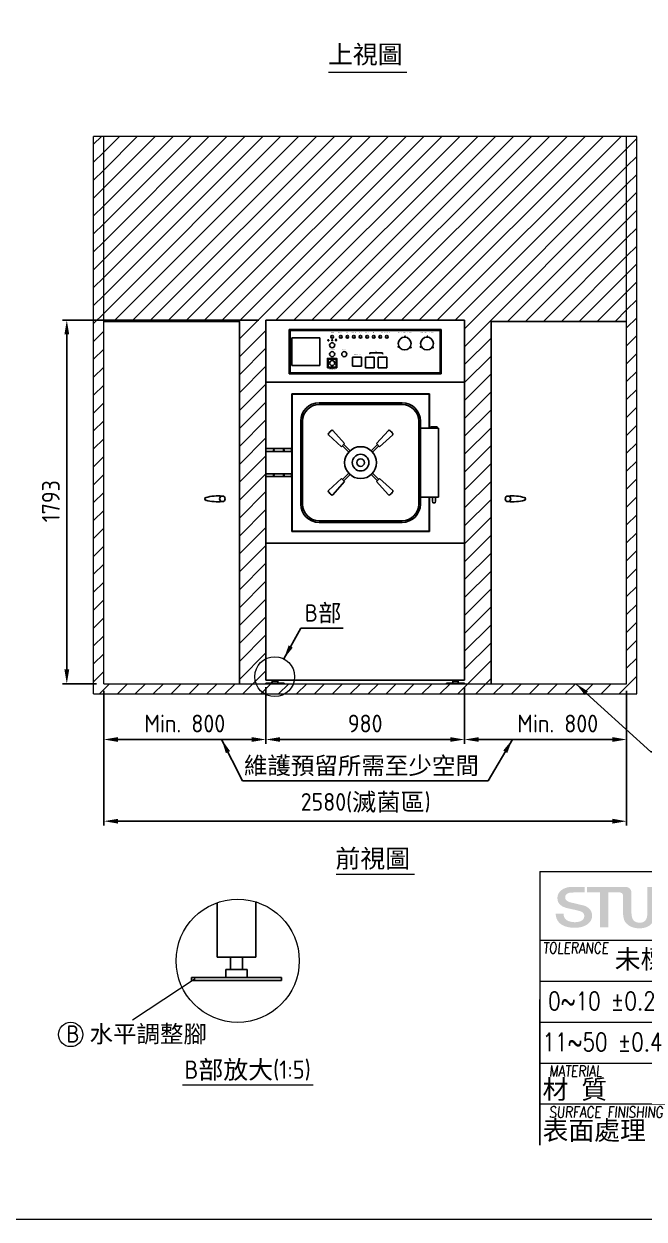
# Model space of a CAD drawing. Header units: millimetres. Extents: x -215875 to -179240, y -18069 to -2215.
# Drawn here: x -187954 to -184894, y -18069 to -12173 of the extents above; entities that cross this region are included whole.
import ezdxf
from ezdxf.enums import TextEntityAlignment as Align

# ---------------------------------------------------------------- set-up
doc = ezdxf.new("R2010")
doc.units = ezdxf.units.MM
doc.header["$MEASUREMENT"] = 0
doc.linetypes.add('HIDDEN', pattern=[9.525, 6.35, -3.175])
doc.layers.get('0').update_dxf_attribs({"lineweight": 25})
for name, color, linetype, lineweight in [('D', 3, 'Continuous', 13), ('DIM', 3, 'Continuous', 9), ('F', 7, 'Continuous', 15), ('H', 2, 'HIDDEN', 15), ('S', 4, 'Continuous', 15)]:
    doc.layers.add(name, color=color, linetype=linetype, lineweight=lineweight)
doc.styles.add('2', font='ARIAL.TTF')
doc.styles.get("Standard").update_dxf_attribs({"font": 'KAIU.TTF'})
doc.styles.add('STU25', font='isocp2.shx')
doc.styles.add('Text', font='romans.shx', dxfattribs={"width": 0.8, "oblique": 10})
doc.dimstyles.new('STU25', dxfattribs={"dimscale": 35, "dimtxt": 2.5, "dimasz": 2, "dimexe": 0.6, "dimexo": 1, "dimgap": 1, "dimtad": 1, "dimdsep": 46, "dimtxsty": 'STU25', "dimcen": 2, "dimazin": 2, "dimtfac": 1, "dimtmove": 0, "dimatfit": 3, "dimfxl": 0, "dimtolj": 1, "dimtzin": 0, "dimarcsym": 0})
doc.dimstyles.new('STU25$7', dxfattribs={"dimscale": 35, "dimtxt": 2.5, "dimasz": 2, "dimexe": 1.25, "dimexo": 0.625, "dimgap": 1, "dimtad": 0, "dimdec": 4, "dimdsep": 46, "dimtxsty": 'STU25', "dimcen": 2.5, "dimazin": 2, "dimtfac": 1, "dimtdec": 4, "dimtmove": 0, "dimatfit": 3, "dimfxl": 0, "dimtolj": 1, "dimtzin": 0, "dimarcsym": 0})
pattern_1 = [(45, (31220.37, 4892.076), (-44.194174, 44.194174), [])]

# ---------------------------------------------------------------- blocks, each defined once
blk = doc.blocks.new('*D3')
at = {"layer": 'D', "color": 0, "lineweight": -2}
for p, q in [((-187560.4, -15462.8), (-187560.4, -16127.2)), ((-184980.4, -15462.8), (-184980.4, -16127.2)), ((-187490.4, -16106.2), (-185050.4, -16106.2))]:
    blk.add_line(p, q, dxfattribs=at)
at = {"layer": 'D', "color": 0}
for points in [[(-187490.4, -16094.5), (-187490.4, -16117.9), (-187560.4, -16106.2)], [(-185050.4, -16117.9), (-185050.4, -16094.5), (-184980.4, -16106.2)]]:
    blk.add_solid(points, dxfattribs=at)
at = {"layer": 'Defpoints', "color": 0}
for p in [(-187560.4, -15427.8), (-184980.4, -15427.8), (-184980.4, -16106.2)]:
    blk.add_point(p, dxfattribs=at)
at = {"layer": 'D', "color": 0, "insert": (-186268, -16016.1), "char_height": 87.5, "attachment_point": 5, "style": 'STU25'}
blk.add_mtext('\\A1;2580({\\f標楷體|b0|i0|c136|p65;滅菌區})', dxfattribs=at)
blk = doc.blocks.new('*D5')
at = {"layer": 'D', "color": 0, "lineweight": -2}
for p, q in [((-186760.4, -15444.8), (-186760.4, -15724.2)), ((-187560.4, -15462.8), (-187560.4, -15724.2)), ((-187490.4, -15703.2), (-186830.4, -15703.2))]:
    blk.add_line(p, q, dxfattribs=at)
at = {"layer": 'D', "color": 0}
for points in [[(-187490.4, -15691.5), (-187490.4, -15714.8), (-187560.4, -15703.2)], [(-186830.4, -15714.8), (-186830.4, -15691.5), (-186760.4, -15703.2)]]:
    blk.add_solid(points, dxfattribs=at)
at = {"layer": 'Defpoints', "color": 0}
for p in [(-187560.4, -15427.8), (-186760.4, -15409.8), (-186760.4, -15703.2)]:
    blk.add_point(p, dxfattribs=at)
at = {"layer": 'D', "color": 0, "insert": (-187160.4, -15624.4), "char_height": 87.5, "attachment_point": 5, "style": 'STU25'}
blk.add_mtext('\\A1;Min. 800', dxfattribs=at)
blk = doc.blocks.new('*D6')
at = {"layer": 'D', "color": 0, "lineweight": -2}
for p, q in [((-185780.4, -15444.8), (-185780.4, -15724.2)), ((-184980.4, -15462.8), (-184980.4, -15724.2)), ((-185710.4, -15703.2), (-185050.4, -15703.2))]:
    blk.add_line(p, q, dxfattribs=at)
at = {"layer": 'D', "color": 0}
for points in [[(-185710.4, -15691.5), (-185710.4, -15714.8), (-185780.4, -15703.2)], [(-185050.4, -15714.8), (-185050.4, -15691.5), (-184980.4, -15703.2)]]:
    blk.add_solid(points, dxfattribs=at)
at = {"layer": 'Defpoints', "color": 0}
for p in [(-185780.4, -15409.8), (-184980.4, -15427.8), (-184980.4, -15703.2)]:
    blk.add_point(p, dxfattribs=at)
at = {"layer": 'D', "color": 0, "insert": (-185320.4, -15624.4), "char_height": 87.5, "attachment_point": 5, "style": 'STU25'}
blk.add_mtext('\\A1;Min. 800', dxfattribs=at)
blk = doc.blocks.new('*D7')
at = {"layer": 'D', "color": 0, "lineweight": -2}
for p, q in [((-186795.4, -13634.8), (-187763.5, -13634.8)), ((-187742.5, -13704.8), (-187742.5, -15357.8)), ((-187595.4, -15427.8), (-187763.5, -15427.8))]:
    blk.add_line(p, q, dxfattribs=at)
at = {"layer": 'D', "color": 0}
for points in [[(-187730.8, -13704.8), (-187754.2, -13704.8), (-187742.5, -13634.8)], [(-187754.2, -15357.8), (-187730.8, -15357.8), (-187742.5, -15427.8)]]:
    blk.add_solid(points, dxfattribs=at)
at = {"layer": 'Defpoints', "color": 0}
for p in [(-186760.4, -13634.8), (-187742.5, -15427.8), (-187560.4, -15427.8)]:
    blk.add_point(p, dxfattribs=at)
at = {"layer": 'D', "color": 0, "insert": (-187821.2, -14527.8), "char_height": 87.5, "attachment_point": 5, "rotation": 90, "style": 'STU25'}
blk.add_mtext('\\A1;1793', dxfattribs=at)
blk = doc.blocks.new('*D21')
at = {"layer": 'D', "color": 0, "lineweight": -2}
for p, q in [((-186760.4, -15444.8), (-186760.4, -15724.2)), ((-185780.4, -15444.8), (-185780.4, -15724.2)), ((-186690.4, -15703.2), (-185850.4, -15703.2))]:
    blk.add_line(p, q, dxfattribs=at)
at = {"layer": 'D', "color": 0}
for points in [[(-186690.4, -15691.5), (-186690.4, -15714.8), (-186760.4, -15703.2)], [(-185850.4, -15714.8), (-185850.4, -15691.5), (-185780.4, -15703.2)]]:
    blk.add_solid(points, dxfattribs=at)
at = {"layer": 'Defpoints', "color": 0}
for p in [(-186760.4, -15409.8), (-185780.4, -15409.8), (-185780.4, -15703.2)]:
    blk.add_point(p, dxfattribs=at)
at = {"layer": 'D', "color": 0, "insert": (-186270.4, -15624.4), "char_height": 87.5, "attachment_point": 5, "style": 'STU25'}
blk.add_mtext('\\A1;980', dxfattribs=at)
blk = doc.blocks.new('新駿LOGO')
at = {"layer": 'F'}
h = blk.add_hatch(color=256, dxfattribs=at)
edge = h.paths.add_edge_path()
edge.add_spline(control_points=[(-529.05, -442.14), (-529.05, -442.31), (-529.02, -442.45), (-528.95, -442.56), (-528.89, -442.68), (-528.8, -442.78), (-528.69, -442.85), (-528.57, -442.93), (-528.44, -442.98), (-528.29, -443.01), (-528.15, -443.05), (-527.99, -443.07), (-527.81, -443.07), (-527.62, -443.07), (-527.47, -443.05), (-527.33, -443.01), (-527.2, -442.97), (-527.09, -442.92), (-527.01, -442.86), (-526.93, -442.8), (-526.87, -442.73), (-526.83, -442.65), (-526.8, -442.57), (-526.78, -442.49), (-526.78, -442.41), (-526.78, -442.25), (-526.82, -442.13), (-526.91, -442.05), (-526.99, -441.97), (-527.08, -441.91), (-527.18, -441.88), (-527.36, -441.83), (-527.56, -441.77), (-527.79, -441.72), (-528.02, -441.67), (-528.3, -441.61), (-528.64, -441.53), (-528.85, -441.48), (-529.02, -441.41), (-529.16, -441.34), (-529.3, -441.26), (-529.41, -441.17), (-529.5, -441.07), (-529.58, -440.98), (-529.64, -440.87), (-529.67, -440.77), (-529.7, -440.66), (-529.72, -440.55), (-529.72, -440.43), (-529.72, -440.22), (-529.67, -440.03), (-529.57, -439.87), (-529.46, -439.71), (-529.33, -439.58), (-529.16, -439.47), (-528.99, -439.37), (-528.85, -439.31), (-528.64, -439.26), (-528.43, -439.21), (-528.13, -439.2), (-527.91, -439.2), (-527.66, -439.2), (-526.73, -439.2), (-526.73, -439.2), (-526.73, -439.2), (-526.73, -439.81), (-526.73, -439.81), (-526.73, -439.81), (-528.14, -439.8), (-528.28, -439.83), (-528.39, -439.85), (-528.48, -439.86), (-528.56, -439.9), (-528.65, -439.94), (-528.72, -440), (-528.78, -440.07), (-528.84, -440.14), (-528.87, -440.23), (-528.87, -440.34), (-528.87, -440.5), (-528.81, -440.62), (-528.7, -440.7), (-528.6, -440.79), (-528.46, -440.85), (-528.28, -440.9), (-528.27, -440.9), (-528.19, -440.92), (-528.07, -440.95), (-527.94, -440.98), (-527.8, -441.01), (-527.65, -441.05), (-527.49, -441.09), (-527.34, -441.12), (-527.19, -441.16), (-527.04, -441.19), (-526.94, -441.21), (-526.87, -441.23), (-526.71, -441.27), (-526.58, -441.34), (-526.46, -441.41), (-526.34, -441.49), (-526.24, -441.58), (-526.16, -441.67), (-526.08, -441.77), (-526.02, -441.88), (-525.98, -441.99), (-525.94, -442.1), (-525.92, -442.22), (-525.92, -442.33), (-525.92, -442.57), (-525.98, -442.78), (-526.09, -442.95), (-526.2, -443.12), (-526.35, -443.26), (-526.53, -443.37), (-526.71, -443.48), (-526.92, -443.55), (-527.15, -443.61), (-527.39, -443.66), (-527.62, -443.68), (-527.87, -443.68), (-528.14, -443.68), (-528.41, -443.65), (-528.65, -443.59), (-528.9, -443.53), (-529.11, -443.44), (-529.3, -443.31), (-529.48, -443.19), (-529.63, -443.03), (-529.74, -442.83), (-529.84, -442.64), (-529.9, -442.41), (-529.91, -442.14), (-529.91, -442.14), (-529.05, -442.14), (-529.05, -442.14)], knot_values=[0, 0, 0, 0, 1, 1, 1, 2, 2, 2, 3, 3, 3, 4, 4, 4, 5, 5, 5, 6, 6, 6, 7, 7, 7, 8, 8, 8, 9, 9, 9, 10, 10, 10, 11, 11, 11, 12, 12, 12, 13, 13, 13, 14, 14, 14, 15, 15, 15, 16, 16, 16, 17, 17, 17, 18, 18, 18, 19, 19, 19, 20, 20, 20, 21, 21, 21, 22, 22, 22, 23, 23, 23, 24, 24, 24, 25, 25, 25, 26, 26, 26, 27, 27, 27, 28, 28, 28, 29, 29, 29, 30, 30, 30, 31, 31, 31, 32, 32, 32, 33, 33, 33, 34, 34, 34, 35, 35, 35, 36, 36, 36, 37, 37, 37, 38, 38, 38, 39, 39, 39, 40, 40, 40, 41, 41, 41, 42, 42, 42, 43, 43, 43, 44, 44, 44, 45, 45, 45, 45], degree=3, periodic=0)
edge = h.paths.add_edge_path()
edge.add_spline(control_points=[(-522.53, -440.14), (-522.54, -440.04), (-522.57, -439.94), (-522.63, -439.9), (-522.77, -439.79), (-522.9, -439.81), (-522.9, -439.81), (-522.9, -439.81), (-523.02, -439.81), (-523.02, -439.81), (-523.02, -439.81), (-524.14, -439.81), (-524.14, -439.81), (-524.14, -439.81), (-524.14, -443.62), (-524.14, -443.62), (-524.14, -443.62), (-525.06, -443.62), (-525.06, -443.62), (-525.06, -443.62), (-525.06, -439.81), (-525.06, -439.81), (-525.06, -439.81), (-526.47, -439.81), (-526.47, -439.81), (-526.47, -439.81), (-526.47, -439.2), (-526.47, -439.2), (-526.47, -439.2), (-522.39, -439.2), (-522.39, -439.2)], knot_values=[5.578051, 5.578051, 5.578051, 5.578051, 6, 6, 6, 7, 7, 7, 8, 8, 8, 9, 9, 9, 10, 10, 10, 11, 11, 11, 12, 12, 12, 13, 13, 13, 14, 14, 14, 15, 15, 15, 15], degree=3, periodic=0)
edge.add_spline(control_points=[(-522.4, -439.2), (-522.31, -439.2), (-522.22, -439.2), (-522.22, -439.2), (-522.22, -439.2), (-521.96, -439.19), (-521.76, -439.41), (-521.58, -439.61), (-521.61, -439.85), (-521.61, -439.85), (-521.61, -439.85), (-521.61, -441.92), (-521.61, -441.92), (-521.61, -442.41), (-521.52, -442.73), (-521.36, -442.89), (-521.19, -443.05), (-520.97, -443.13), (-520.71, -443.13), (-520.45, -443.13), (-520.24, -443.05), (-520.09, -442.89), (-519.93, -442.74), (-519.86, -442.43), (-519.86, -441.98), (-519.86, -441.98), (-519.86, -439.2), (-519.86, -439.2), (-519.86, -439.2), (-519.05, -439.2), (-519.05, -439.2), (-519.05, -439.2), (-519.05, -441.92), (-519.05, -441.92), (-519.05, -442.43), (-519.12, -442.8), (-519.25, -443.02), (-519.38, -443.24), (-519.56, -443.42), (-519.8, -443.54), (-520.05, -443.67), (-520.35, -443.74), (-520.73, -443.74), (-521.09, -443.74), (-521.41, -443.68), (-521.67, -443.56), (-521.93, -443.44), (-522.14, -443.26), (-522.3, -443.03), (-522.45, -442.8), (-522.53, -442.42), (-522.53, -441.91), (-522.53, -441.91), (-522.53, -440.92), (-522.53, -440.14)], knot_values=[0.44538, 0.44538, 0.44538, 0.44538, 1, 1, 1, 2, 2, 2, 3, 3, 3, 4, 4, 4, 5, 5, 5, 6, 6, 6, 7, 7, 7, 8, 8, 8, 9, 9, 9, 10, 10, 10, 11, 11, 11, 12, 12, 12, 13, 13, 13, 14, 14, 14, 15, 15, 15, 16, 16, 16, 17, 17, 17, 17.603917, 17.603917, 17.603917, 17.603917], degree=3, periodic=0)
h = blk.add_hatch(color=256, dxfattribs=at)
edge = h.paths.add_edge_path()
edge.add_spline(control_points=[(-526.47, -439.2), (-526.47, -439.2), (-526.47, -439.81), (-526.47, -439.81)], knot_values=[-14, -14, -14, -14, -13, -13, -13, -13], degree=3, periodic=0)
edge.add_spline(control_points=[(-526.47, -439.81), (-526.47, -439.81), (-525.06, -439.81), (-525.06, -439.81)], knot_values=[-13, -13, -13, -13, -12, -12, -12, -12], degree=3, periodic=0)
edge.add_spline(control_points=[(-525.06, -439.81), (-525.06, -439.81), (-525.06, -443.62), (-525.06, -443.62)], knot_values=[-12, -12, -12, -12, -11, -11, -11, -11], degree=3, periodic=0)
edge.add_spline(control_points=[(-525.06, -443.62), (-525.06, -443.62), (-524.14, -443.62), (-524.14, -443.62)], knot_values=[-11, -11, -11, -11, -10, -10, -10, -10], degree=3, periodic=0)
edge.add_spline(control_points=[(-524.14, -443.62), (-524.14, -443.62), (-524.14, -439.81), (-524.14, -439.81)], knot_values=[-10, -10, -10, -10, -9, -9, -9, -9], degree=3, periodic=0)
edge.add_spline(control_points=[(-524.14, -439.81), (-524.14, -439.81), (-523.02, -439.81), (-523.02, -439.81)], knot_values=[-9, -9, -9, -9, -8, -8, -8, -8], degree=3, periodic=0)
edge.add_spline(control_points=[(-523.02, -439.81), (-523.02, -439.81), (-522.9, -439.81), (-522.9, -439.81)], knot_values=[-8, -8, -8, -8, -7, -7, -7, -7], degree=3, periodic=0)
edge.add_spline(control_points=[(-522.9, -439.81), (-522.9, -439.81), (-522.77, -439.79), (-522.63, -439.9)], knot_values=[-7, -7, -7, -7, -6, -6, -6, -6], degree=3, periodic=0)
edge.add_spline(control_points=[(-522.63, -439.9), (-522.57, -439.94), (-522.54, -440.04), (-522.53, -440.14)], knot_values=[-6, -6, -6, -6, -5.578051, -5.578051, -5.578051, -5.578051], degree=3, periodic=0)
edge.add_spline(control_points=[(-522.53, -440.14), (-522.53, -440.92), (-522.53, -441.91), (-522.53, -441.91)], knot_values=[-17.603917, -17.603917, -17.603917, -17.603917, -17, -17, -17, -17], degree=3, periodic=0)
edge.add_spline(control_points=[(-522.53, -441.91), (-522.53, -442.42), (-522.45, -442.8), (-522.3, -443.03)], knot_values=[-17, -17, -17, -17, -16, -16, -16, -16], degree=3, periodic=0)
edge.add_spline(control_points=[(-522.3, -443.03), (-522.14, -443.26), (-521.93, -443.44), (-521.67, -443.56)], knot_values=[-16, -16, -16, -16, -15, -15, -15, -15], degree=3, periodic=0)
edge.add_spline(control_points=[(-521.67, -443.56), (-521.41, -443.68), (-521.09, -443.74), (-520.73, -443.74)], knot_values=[-15, -15, -15, -15, -14, -14, -14, -14], degree=3, periodic=0)
edge.add_spline(control_points=[(-520.73, -443.74), (-520.35, -443.74), (-520.05, -443.67), (-519.8, -443.54)], knot_values=[-14, -14, -14, -14, -13, -13, -13, -13], degree=3, periodic=0)
edge.add_spline(control_points=[(-519.8, -443.54), (-519.56, -443.42), (-519.38, -443.24), (-519.25, -443.02)], knot_values=[-13, -13, -13, -13, -12, -12, -12, -12], degree=3, periodic=0)
edge.add_spline(control_points=[(-519.25, -443.02), (-519.12, -442.8), (-519.05, -442.43), (-519.05, -441.92)], knot_values=[-12, -12, -12, -12, -11, -11, -11, -11], degree=3, periodic=0)
edge.add_spline(control_points=[(-519.05, -441.92), (-519.05, -441.92), (-519.05, -439.2), (-519.05, -439.2)], knot_values=[-11, -11, -11, -11, -10, -10, -10, -10], degree=3, periodic=0)
edge.add_spline(control_points=[(-519.05, -439.2), (-519.05, -439.2), (-519.86, -439.2), (-519.86, -439.2)], knot_values=[-10, -10, -10, -10, -9, -9, -9, -9], degree=3, periodic=0)
edge.add_spline(control_points=[(-519.86, -439.2), (-519.86, -439.2), (-519.86, -441.98), (-519.86, -441.98)], knot_values=[-9, -9, -9, -9, -8, -8, -8, -8], degree=3, periodic=0)
edge.add_spline(control_points=[(-519.86, -441.98), (-519.86, -442.43), (-519.93, -442.74), (-520.09, -442.89)], knot_values=[-8, -8, -8, -8, -7, -7, -7, -7], degree=3, periodic=0)
edge.add_spline(control_points=[(-520.09, -442.89), (-520.24, -443.05), (-520.45, -443.13), (-520.71, -443.13)], knot_values=[-7, -7, -7, -7, -6, -6, -6, -6], degree=3, periodic=0)
edge.add_spline(control_points=[(-520.71, -443.13), (-520.97, -443.13), (-521.19, -443.05), (-521.36, -442.89)], knot_values=[-6, -6, -6, -6, -5, -5, -5, -5], degree=3, periodic=0)
edge.add_spline(control_points=[(-521.36, -442.89), (-521.52, -442.73), (-521.61, -442.41), (-521.61, -441.92)], knot_values=[-5, -5, -5, -5, -4, -4, -4, -4], degree=3, periodic=0)
edge.add_spline(control_points=[(-521.61, -441.92), (-521.61, -441.92), (-521.61, -439.85), (-521.61, -439.85)], knot_values=[-4, -4, -4, -4, -3, -3, -3, -3], degree=3, periodic=0)
edge.add_spline(control_points=[(-521.61, -439.85), (-521.61, -439.85), (-521.61, -439.85), (-521.61, -439.85)], knot_values=[-3, -3, -3, -3, -2.999949, -2.999949, -2.999949, -2.999949], degree=3, periodic=0)
edge.add_spline(control_points=[(-521.61, -439.85), (-521.61, -439.85), (-521.58, -439.61), (-521.76, -439.41)], knot_values=[-2.999949, -2.999949, -2.999949, -2.999949, -2, -2, -2, -2], degree=3, periodic=0)
edge.add_spline(control_points=[(-521.76, -439.41), (-521.96, -439.19), (-522.22, -439.2), (-522.22, -439.2)], knot_values=[-2, -2, -2, -2, -1, -1, -1, -1], degree=3, periodic=0)
edge.add_spline(control_points=[(-522.22, -439.2), (-522.22, -439.2), (-526.47, -439.2), (-526.47, -439.2)], knot_values=[-15, -15, -15, -15, -14, -14, -14, -14], degree=3, periodic=0)
h = blk.add_hatch(color=256, dxfattribs=at)
edge = h.paths.add_edge_path()
edge.add_spline(control_points=[(-518.54, -443.62), (-518.54, -443.62), (-518.54, -439.2), (-518.54, -439.2), (-518.54, -439.2), (-516.88, -439.2), (-516.88, -439.2), (-516.55, -439.2), (-516.29, -439.25), (-516.11, -439.33), (-515.93, -439.41), (-515.79, -439.54), (-515.69, -439.72), (-515.59, -439.89), (-515.54, -440.08), (-515.54, -440.3), (-515.54, -440.56), (-515.61, -440.8), (-515.76, -441.03), (-515.91, -441.26), (-516.12, -441.44), (-516.39, -441.56), (-516.39, -441.56), (-514.95, -443.62), (-514.95, -443.62), (-514.95, -443.62), (-516.07, -443.62), (-516.07, -443.62), (-516.07, -443.62), (-517.17, -441.81), (-517.17, -441.81), (-517.17, -441.81), (-517.67, -441.81), (-517.67, -441.81), (-517.67, -441.81), (-517.67, -443.62), (-517.67, -443.62), (-517.67, -443.62), (-518.54, -443.62), (-518.54, -443.62)], knot_values=[0, 0, 0, 0, 1, 1, 1, 2, 2, 2, 3, 3, 3, 4, 4, 4, 5, 5, 5, 6, 6, 6, 7, 7, 7, 8, 8, 8, 9, 9, 9, 10, 10, 10, 11, 11, 11, 12, 12, 12, 13, 13, 13, 13], degree=3, periodic=1)
edge = h.paths.add_edge_path(flags=16)
edge.add_spline(control_points=[(-517.67, -441.21), (-517.67, -441.21), (-517.46, -441.21), (-517.46, -441.21), (-517.08, -441.21), (-516.82, -441.13), (-516.68, -440.96), (-516.53, -440.8), (-516.46, -440.61), (-516.46, -440.4), (-516.46, -440.22), (-516.52, -440.08), (-516.63, -439.97), (-516.75, -439.86), (-516.99, -439.81), (-517.35, -439.81), (-517.35, -439.81), (-517.67, -439.81), (-517.67, -439.81), (-517.67, -439.81), (-517.67, -441.21), (-517.67, -441.21)], knot_values=[0, 0, 0, 0, 1, 1, 1, 2, 2, 2, 3, 3, 3, 4, 4, 4, 5, 5, 5, 6, 6, 6, 7, 7, 7, 7], degree=3, periodic=1)
h = blk.add_hatch(color=256, dxfattribs=at)
edge = h.paths.add_edge_path()
edge.add_spline(control_points=[(-514.87, -443.62), (-514.87, -443.62), (-513.05, -443.62), (-513.05, -443.62)], knot_values=[-9, -9, -9, -9, -8, -8, -8, -8], degree=3, periodic=0)
edge.add_spline(control_points=[(-513.05, -443.62), (-512.51, -443.62), (-512.09, -443.52), (-511.79, -443.32)], knot_values=[-8, -8, -8, -8, -7, -7, -7, -7], degree=3, periodic=0)
edge.add_spline(control_points=[(-511.79, -443.32), (-511.48, -443.12), (-511.25, -442.85), (-511.09, -442.5)], knot_values=[-7, -7, -7, -7, -6, -6, -6, -6], degree=3, periodic=0)
edge.add_spline(control_points=[(-511.09, -442.5), (-510.93, -442.15), (-510.85, -441.76), (-510.85, -441.32)], knot_values=[-6, -6, -6, -6, -5, -5, -5, -5], degree=3, periodic=0)
edge.add_spline(control_points=[(-510.85, -441.32), (-510.85, -440.87), (-510.93, -440.49), (-511.1, -440.17)], knot_values=[-5, -5, -5, -5, -4, -4, -4, -4], degree=3, periodic=0)
edge.add_spline(control_points=[(-511.1, -440.17), (-511.27, -439.85), (-511.49, -439.61), (-511.78, -439.45)], knot_values=[-4, -4, -4, -4, -3, -3, -3, -3], degree=3, periodic=0)
edge.add_spline(control_points=[(-511.78, -439.45), (-512.06, -439.29), (-512.46, -439.2), (-512.97, -439.2)], knot_values=[-3, -3, -3, -3, -2, -2, -2, -2], degree=3, periodic=0)
edge.add_spline(control_points=[(-512.97, -439.2), (-512.97, -439.2), (-514.87, -439.2), (-514.87, -439.2)], knot_values=[-2, -2, -2, -2, -1, -1, -1, -1], degree=3, periodic=0)
edge.add_spline(control_points=[(-514.87, -439.2), (-514.87, -439.2), (-514.87, -443.62), (-514.87, -443.62)], knot_values=[-1, -1, -1, -1, 0, 0, 0, 0], degree=3, periodic=0)
h.paths.add_polyline_path([(-514.34, -441.95), (-514.34, -440.92), (-513.51, -440.92), (-513.51, -440.07), (-512.48, -440.07), (-512.48, -440.92), (-511.64, -440.92), (-511.64, -441.95), (-512.48, -441.95), (-512.48, -442.77), (-513.51, -442.77), (-513.51, -441.95)], flags=16)
h = blk.add_hatch(color=256, dxfattribs=at)
edge = h.paths.add_edge_path()
edge.add_spline(control_points=[(-509.51, -443.62), (-509.51, -443.62), (-509.51, -441.77), (-509.51, -441.77), (-509.51, -441.77), (-511, -439.2), (-511, -439.2), (-511, -439.2), (-510.64, -439.2), (-510.64, -439.2), (-510.64, -439.2), (-510.3, -439.19), (-510.04, -439.32), (-509.79, -439.45), (-509.71, -439.68), (-509.71, -439.68), (-509.71, -439.68), (-508.9, -441.07), (-508.9, -441.07), (-508.9, -441.07), (-507.78, -439.2), (-507.78, -439.2), (-507.78, -439.2), (-507.05, -439.2), (-507.05, -439.2), (-507.05, -439.2), (-508.59, -441.77), (-508.59, -441.77), (-508.59, -441.77), (-508.59, -443.62), (-508.59, -443.62), (-508.59, -443.62), (-509.51, -443.62), (-509.51, -443.62)], knot_values=[0, 0, 0, 0, 1, 1, 1, 2, 2, 2, 3, 3, 3, 4, 4, 4, 5, 5, 5, 6, 6, 6, 7, 7, 7, 8, 8, 8, 9, 9, 9, 10, 10, 10, 11, 11, 11, 11], degree=3, periodic=1)
at = {"layer": 'F', "lineweight": 0}
for points, knots in [([(-518.54, -443.62), (-518.54, -443.62), (-518.54, -439.2), (-518.54, -439.2), (-518.54, -439.2), (-516.88, -439.2), (-516.88, -439.2), (-516.55, -439.2), (-516.29, -439.25), (-516.11, -439.33), (-515.93, -439.41), (-515.79, -439.54), (-515.69, -439.72), (-515.59, -439.89), (-515.54, -440.08), (-515.54, -440.3), (-515.54, -440.56), (-515.61, -440.8), (-515.76, -441.03), (-515.91, -441.26), (-516.12, -441.44), (-516.39, -441.56), (-516.39, -441.56), (-514.95, -443.62), (-514.95, -443.62), (-514.95, -443.62), (-516.07, -443.62), (-516.07, -443.62), (-516.07, -443.62), (-517.17, -441.81), (-517.17, -441.81), (-517.17, -441.81), (-517.67, -441.81), (-517.67, -441.81), (-517.67, -441.81), (-517.67, -443.62), (-517.67, -443.62), (-517.67, -443.62), (-518.54, -443.62), (-518.54, -443.62)], [0, 0, 0, 0, 1, 1, 1, 2, 2, 2, 3, 3, 3, 4, 4, 4, 5, 5, 5, 6, 6, 6, 7, 7, 7, 8, 8, 8, 9, 9, 9, 10, 10, 10, 11, 11, 11, 12, 12, 12, 13, 13, 13, 13]), ([(-517.67, -441.21), (-517.67, -441.21), (-517.46, -441.21), (-517.46, -441.21), (-517.08, -441.21), (-516.82, -441.13), (-516.68, -440.96), (-516.53, -440.8), (-516.46, -440.61), (-516.46, -440.4), (-516.46, -440.22), (-516.52, -440.08), (-516.63, -439.97), (-516.75, -439.86), (-516.99, -439.81), (-517.35, -439.81), (-517.35, -439.81), (-517.67, -439.81), (-517.67, -439.81), (-517.67, -439.81), (-517.67, -441.21), (-517.67, -441.21)], [0, 0, 0, 0, 1, 1, 1, 2, 2, 2, 3, 3, 3, 4, 4, 4, 5, 5, 5, 6, 6, 6, 7, 7, 7, 7]), ([(-509.51, -443.62), (-509.51, -443.62), (-509.51, -441.77), (-509.51, -441.77), (-509.51, -441.77), (-511, -439.2), (-511, -439.2), (-511, -439.2), (-510.64, -439.2), (-510.64, -439.2), (-510.64, -439.2), (-510.3, -439.19), (-510.04, -439.32), (-509.79, -439.45), (-509.71, -439.68), (-509.71, -439.68), (-509.71, -439.68), (-508.9, -441.07), (-508.9, -441.07), (-508.9, -441.07), (-507.78, -439.2), (-507.78, -439.2), (-507.78, -439.2), (-507.05, -439.2), (-507.05, -439.2), (-507.05, -439.2), (-508.59, -441.77), (-508.59, -441.77), (-508.59, -441.77), (-508.59, -443.62), (-508.59, -443.62), (-508.59, -443.62), (-509.51, -443.62), (-509.51, -443.62)], [0, 0, 0, 0, 1, 1, 1, 2, 2, 2, 3, 3, 3, 4, 4, 4, 5, 5, 5, 6, 6, 6, 7, 7, 7, 8, 8, 8, 9, 9, 9, 10, 10, 10, 11, 11, 11, 11])]:
    blk.add_open_spline(points, degree=3, knots=knots, dxfattribs=at)
at = {"attachment_point": 1, "style": 'STU25'}
for s, insert, char_height in [('{\\f標楷體|b0|i0|c136|p65;新駿實業股份有限公司}', (-504.12, -439.33), 3.25), ('{\\f標楷體|b0|i0|c136|p65;STURDY\\H0.9667x; \\H1.034x;INDUSTRIAL CO.,LTD.}', (-455.51, -439.78), 3)]:
    blk.add_mtext(s, dxfattribs=dict(at, insert=insert, char_height=char_height))
blk = doc.blocks.new('H421')
at = {"layer": 'F', "color": 7}
for p, q in [((155.91, 38.09), (286.91, 38.09)), ((211.36, 38.09), (286.91, 38.09)), ((155.91, 30.59), (286.91, 30.59)), ((192.41, 30.59), (192.41, 17.09)), ((242.66, 30.59), (242.66, 17.09)), ((257.41, 30.59), (257.41, 17.09)), ((272.16, 30.59), (272.16, 17.09)), ((155.91, 26.09), (227.91, 26.09)), ((173.41, 26.09), (173.41, 17.09)), ((211.41, 26.09), (211.41, 17.09)), ((155.91, 8.09), (155.91, 24.09)), ((155.91, 21.59), (286.91, 21.59)), ((214.91, 21.59), (286.91, 21.59)), ((227.91, 21.59), (286.91, 21.59)), ((155.91, 17.09), (286.91, 17.09)), ((211.41, 17.09), (211.41, 12.59)), ((227.91, 17.09), (227.91, 8.09)), ((286.91, 12.59), (155.91, 12.59))]:
    blk.add_line(p, q, dxfattribs=at)
at = {"layer": 'F'}
for p, q in [((155.91, 38.09), (155.91, 17.09)), ((227.91, 30.59), (227.91, 17.09)), ((155.91, 24.09), (155.91, 16.09)), ((155.91, 17.09), (155.91, 8.09)), ((192.41, 17.09), (192.41, 8.09))]:
    blk.add_line(p, q, dxfattribs=at)
at = {"layer": 'F', "color": 0}
for p, q in [((220.66, 21.32), (220.66, 20.14)), ((220.66, 19.77), (220.66, 19)), ((223.77, 20.14), (227.5, 20.92)), ((223.77, 20.14), (223.77, 18.62)), ((227.5, 20.92), (227.5, 17.84)), ((218.72, 19.38), (219.89, 19.38)), ((220.27, 19.38), (221.04, 19.38)), ((220.66, 18.62), (220.66, 17.45)), ((221.42, 19.38), (222.57, 19.38)), ((223.49, 19.38), (224.81, 19.38)), ((223.77, 18.62), (227.5, 17.84)), ((225.34, 19.38), (225.81, 19.38)), ((226.31, 19.38), (228.03, 19.38))]:
    blk.add_line(p, q, dxfattribs=at)
for radius in [1.54, 0.762]:
    blk.add_circle((220.66, 19.38), radius, dxfattribs=at)
blk.add_blockref('新駿LOGO', (687.56, 475.62))
at = {"layer": 'F', "color": 1, "lineweight": 15, "style": 'Text', "oblique": 5, "width": 0.8}
for s, height, p in [('TOLERANCE', 1.2, (156.23, 29.13)), ('DESIGNED', 1.2, (228.57, 29.01)), ('DRAWN', 1.245, (243.23, 29.03)), ('VERIFIED', 1.2, (257.72, 29.09)), ('APPROVED', 1.2, (272.5, 29.06)), ('VIEWPOINT', 1.2, (211.83, 20.13)), ('MATERIAL', 1.2, (156.92, 15.63)), ('SCALE', 1.2, (193.44, 15.63)), ('UNIT', 1.2, (212.42, 15.63)), ('NAME', 1.2, (229.41, 15.63)), ('SURFACE FINISHING', 1.2, (156.92, 11.13)), ('MODEL NO.', 1.2, (193.44, 11.13)), ('DWG.NO.', 1.2, (229.41, 11.13))]:
    blk.add_text(s, height=height, dxfattribs=at).set_placement(p)
at = {"layer": 'F', "lineweight": -3}
for s, height, p in [('未標註者一般公差表', 2.076, (164.12, 27.45)), ('未標示之圓角為R1導角為C1', 2.0757, (192.54, 27.58)), ('設計:', 2.076, (228.54, 26.61)), ('繪圖:', 2.076, (243.32, 26.66)), ('校核:', 2.076, (257.59, 26.57)), ('核准:', 2.076, (272.41, 26.52)), ('視角', 2.076, (211.71, 17.69)), ('材 質', 2.076, (156.21, 13.19)), ('比例', 2.076, (192.73, 13.19)), ('單位', 2.076, (211.71, 13.19)), ('圖 名', 2.076, (228.7, 13.19)), ('表面處理', 2.076, (156.21, 8.69)), ('代表機種', 2.076, (192.73, 8.69)), ('圖 號', 2.076, (228.7, 8.69))]:
    blk.add_text(s, height=height, dxfattribs=at).set_placement(p)
at = {"layer": 'F', "lineweight": 20, "style": 'Text', "width": 0.8}
for s, p in [('0~10 ±0.2', (156.82, 22.91)), ('51~100±0.6', (174.32, 22.91)), ('201~500±1', (192.72, 22.91)), ('ANGLE  ±1%%D', (212.68, 22.91)), ('11~50 ±0.4', (156.2, 18.41)), ('101~200±0.8', (173.63, 18.41)), ('501~X  ±2', (192.72, 18.41))]:
    blk.add_text(s, height=2, dxfattribs=at).set_placement(p)

msp = doc.modelspace()

# ---------------------------------------------------------------- hatches: boundary and pattern name
h = msp.add_hatch(color=256)
h.paths.add_polyline_path([(-186456.421, -13869.275), (-186410.421, -13869.275), (-186410.421, -13823.275), (-186456.421, -13823.275)])
h.paths.add_polyline_path([(-186453.421, -13866.275), (-186413.421, -13866.275), (-186413.421, -13826.275), (-186453.421, -13826.275)], flags=16)
at = {"layer": 'D'}
h = msp.add_hatch(color=256, dxfattribs=at)
h.paths.add_polyline_path([(-186640.421, -13684.775), (-186640.421, -13894.775), (-185900.421, -13894.775), (-185900.421, -13684.775)], flags=16)
h.paths.add_polyline_path([(-186645.421, -13679.775), (-186645.421, -13899.775), (-185895.421, -13899.775), (-185895.421, -13679.775)])
at = {"layer": 'DIM'}
h = msp.add_hatch(dxfattribs=at)
h.set_pattern_fill('ANSI31', color=256, scale=500, style=0)
h.set_pattern_definition(pattern_1)
h.paths.add_polyline_path([(-185780.421, -13634.775), (-185780.421, -13939.775), (-185780.421, -14734.775), (-185780.421, -15409.775), (-185817.521, -15409.775), (-185817.521, -15414.775), (-185812.142, -15414.775), (-185812.142, -15421.495), (-185808.861, -15424.775), (-185780.921, -15424.775), (-185780.921, -15427.775), (-185649.636, -15427.775), (-185649.636, -13640.84), (-184980.421, -13640.84), (-184980.421, -12727.775), (-187560.421, -12727.775), (-187560.421, -13640.84), (-186891.205, -13640.84), (-186891.205, -15427.775), (-186759.921, -15427.775), (-186759.921, -15424.775), (-186731.98, -15424.775), (-186728.7, -15421.495), (-186728.7, -15414.775), (-186723.321, -15414.775), (-186723.321, -15409.775), (-186760.421, -15409.775), (-186760.421, -14734.775), (-186760.421, -13939.775), (-186760.421, -13634.775)])
at = {"layer": 'H', "ltscale": 5}
h = msp.add_hatch(dxfattribs=at)
h.set_pattern_fill('ANSI31', color=256, scale=500, style=0)
h.set_pattern_definition(pattern_1)
h.paths.add_polyline_path([(-184930.421, -15477.775), (-184930.421, -12727.775), (-184980.421, -12727.775), (-184980.421, -15427.775), (-187560.421, -15427.775), (-187560.421, -12727.775), (-187610.421, -12727.775), (-187610.421, -15477.775)])

# ---------------------------------------------------------------- linework, layer by layer
for p, q in [((-187560.421, -13640.84), (-186891.205, -13640.84)), ((-186891.205, -13640.84), (-186891.205, -15427.775)), ((-186760.421, -13634.775), (-185780.421, -13634.775)), ((-186760.421, -13939.775), (-186760.421, -13634.775)), ((-185780.421, -13634.775), (-185780.421, -13939.775)), ((-185649.636, -13640.84), (-185649.636, -15427.775)), ((-184980.421, -13640.84), (-185649.636, -13640.84)), ((-185895.421, -13679.775), (-186645.421, -13679.775)), ((-186645.421, -13679.775), (-186645.421, -13899.775)), ((-185900.421, -13684.775), (-186640.421, -13684.775)), ((-186640.421, -13684.775), (-186640.421, -13894.775)), ((-186631.921, -13720.775), (-186493.921, -13720.775)), ((-186631.921, -13720.775), (-186631.921, -13858.775)), ((-186493.921, -13858.775), (-186493.921, -13720.775)), ((-186453.408, -13732.775), (-186455.008, -13732.093)), ((-186455.008, -13732.093), (-186454.343, -13732.093)), ((-186455.008, -13732.093), (-186455.008, -13735.093)), ((-186453.408, -13734.275), (-186455.008, -13733.593)), ((-186453.408, -13735.775), (-186455.008, -13735.093)), ((-186454.208, -13732.434), (-186454.208, -13735.434)), ((-186453.408, -13732.775), (-186453.408, -13735.775)), ((-186452.405, -13732.775), (-186453.408, -13732.775)), ((-186449.408, -13734.275), (-186453.408, -13734.275)), ((-186449.408, -13735.775), (-186453.408, -13735.775)), ((-186452.36, -13732.698), (-186453.067, -13733.93)), ((-186453.067, -13733.93), (-186452.799, -13734.14)), ((-186452.799, -13734.14), (-186452.213, -13732.738)), ((-186452.189, -13732.775), (-186452.228, -13732.775)), ((-186452.208, -13732.738), (-186451.408, -13734.275)), ((-186451.013, -13734.109), (-186452.052, -13732.695)), ((-186449.408, -13732.775), (-186451.993, -13732.775)), ((-186451.408, -13733.57), (-186451.408, -13732.775)), ((-186451.408, -13734.275), (-186451.013, -13734.109)), ((-186451.408, -13735.775), (-186451.408, -13734.275)), ((-186449.408, -13732.775), (-186450.392, -13732.356)), ((-186449.408, -13735.775), (-186449.408, -13732.775)), ((-186416.909, -13732.787), (-186416.909, -13733.287)), ((-186416.903, -13732.627), (-186415.873, -13731.597)), ((-186414.651, -13735.775), (-186416.897, -13733.529)), ((-186413.426, -13735.586), (-186416.833, -13732.179)), ((-186416.81, -13733.981), (-186414.427, -13731.597)), ((-186416.607, -13731.597), (-186412.21, -13731.597)), ((-186416.264, -13734.963), (-186412.898, -13731.597)), ((-186412.553, -13734.963), (-186415.919, -13731.597)), ((-186415.659, -13730.351), (-186415.659, -13729.423)), ((-186415.391, -13735.586), (-186411.984, -13732.179)), ((-186412.007, -13733.981), (-186414.39, -13731.597)), ((-186414.166, -13735.775), (-186411.92, -13733.529)), ((-186413.159, -13730.351), (-186413.159, -13729.423)), ((-186411.914, -13732.627), (-186412.944, -13731.597)), ((-186411.911, -13733.187), (-186411.909, -13732.787)), ((-185900.421, -13894.775), (-185900.421, -13684.775)), ((-185895.421, -13899.775), (-185895.421, -13679.775)), ((-186246.921, -13796.095), (-186184.421, -13796.095)), ((-186246.921, -13801.095), (-186246.921, -13796.095)), ((-186215.671, -13796.095), (-186215.671, -13791.095)), ((-186184.421, -13796.095), (-186184.421, -13801.095)), ((-186332.921, -13861.275), (-186332.921, -13816.275)), ((-186332.921, -13816.275), (-186287.921, -13816.275)), ((-186287.921, -13861.275), (-186287.921, -13816.275)), ((-186268.771, -13868.775), (-186268.771, -13816.275)), ((-186268.771, -13816.275), (-186226.071, -13816.275)), ((-186226.071, -13816.275), (-186226.071, -13868.775)), ((-186205.771, -13816.275), (-186163.071, -13816.275)), ((-186205.771, -13816.275), (-186205.771, -13868.775)), ((-186163.071, -13816.275), (-186163.071, -13868.775)), ((-186645.421, -13899.775), (-185895.421, -13899.775)), ((-186640.421, -13894.775), (-185900.421, -13894.775)), ((-186493.921, -13858.775), (-186631.921, -13858.775)), ((-186332.921, -13861.275), (-186287.921, -13861.275)), ((-186268.771, -13868.775), (-186226.071, -13868.775)), ((-186205.771, -13868.775), (-186163.071, -13868.775)), ((-185780.421, -13939.775), (-186760.421, -13939.775)), ((-185780.421, -13939.775), (-186760.421, -13939.775)), ((-186760.421, -14734.775), (-186760.421, -13939.775)), ((-185780.421, -14734.775), (-185780.421, -13939.775)), ((-185953.421, -13997.775), (-186632.421, -13997.775)), ((-186632.421, -14676.775), (-186632.421, -13997.775)), ((-185953.421, -14167.275), (-185953.421, -13997.775)), ((-186087.921, -14042.275), (-186497.921, -14042.275)), ((-186497.921, -14050.575), (-186087.921, -14050.575)), ((-186587.921, -14542.275), (-186587.921, -14132.275)), ((-186579.621, -14542.275), (-186579.621, -14132.275)), ((-186006.221, -14132.275), (-186006.221, -14542.275)), ((-185997.921, -14542.275), (-185997.921, -14132.275)), ((-186386.502, -14258.543), (-186451.202, -14200.207)), ((-186429.989, -14178.994), (-186371.653, -14243.694)), ((-186214.188, -14243.694), (-186155.852, -14178.994)), ((-186134.639, -14200.207), (-186199.339, -14258.543)), ((-185997.921, -14167.275), (-185908.421, -14167.275)), ((-185945.921, -14160.775), (-185945.421, -14160.275)), ((-185945.921, -14166.775), (-185945.921, -14160.775)), ((-185945.421, -14167.275), (-185945.921, -14166.775)), ((-185945.421, -14160.275), (-185916.421, -14160.275)), ((-185916.421, -14167.275), (-185945.421, -14167.275)), ((-185916.421, -14160.275), (-185915.921, -14160.775)), ((-185915.921, -14166.775), (-185916.421, -14167.275)), ((-185915.921, -14160.775), (-185915.921, -14166.775)), ((-185908.421, -14167.275), (-185908.421, -14507.275)), ((-186758.421, -14268.275), (-186636.421, -14268.275)), ((-186371.653, -14243.694), (-186386.502, -14258.543)), ((-186382.436, -14254.477), (-186351.863, -14285.051)), ((-186345.145, -14278.333), (-186375.719, -14247.76)), ((-186210.123, -14247.76), (-186240.696, -14278.333)), ((-186233.979, -14285.051), (-186203.405, -14254.477)), ((-186199.339, -14258.543), (-186214.188, -14243.694)), ((-186760.421, -14404.275), (-186760.421, -14270.275)), ((-186760.421, -14282.275), (-186632.421, -14282.275)), ((-186634.421, -14282.275), (-186634.421, -14270.275)), ((-186632.421, -14392.275), (-186760.421, -14392.275)), ((-186636.421, -14406.275), (-186758.421, -14406.275)), ((-186634.421, -14404.275), (-186634.421, -14392.275)), ((-186450.818, -14473.997), (-186386.502, -14416.007)), ((-186371.653, -14430.857), (-186429.989, -14495.557)), ((-186386.502, -14416.007), (-186371.653, -14430.857)), ((-186351.863, -14389.5), (-186382.436, -14420.073)), ((-186375.719, -14426.791), (-186345.145, -14396.217)), ((-186240.696, -14396.217), (-186210.123, -14426.791)), ((-186203.405, -14420.073), (-186233.979, -14389.5)), ((-186214.188, -14430.857), (-186199.339, -14416.007)), ((-186156.199, -14495.173), (-186214.188, -14430.857)), ((-186199.339, -14416.007), (-186134.639, -14474.344)), ((-185908.421, -14507.275), (-185997.921, -14507.275)), ((-185953.421, -14676.775), (-185953.421, -14507.275)), ((-185938.921, -14525.275), (-185938.921, -14507.275)), ((-185938.921, -14525.275), (-185936.921, -14535.275)), ((-185936.921, -14535.275), (-185924.921, -14535.275)), ((-185924.921, -14535.275), (-185922.921, -14525.275)), ((-185922.921, -14525.275), (-185922.921, -14507.275)), ((-185953.421, -14676.775), (-186632.421, -14676.775)), ((-186087.921, -14623.975), (-186497.921, -14623.975)), ((-186087.921, -14632.275), (-186497.921, -14632.275)), ((-185780.421, -14734.775), (-186760.421, -14734.775)), ((-186760.421, -14734.775), (-185780.421, -14734.775)), ((-186760.421, -15409.775), (-186760.421, -14734.775)), ((-185780.421, -14734.775), (-185780.421, -15409.775)), ((-185780.421, -15409.775), (-186760.421, -15409.775)), ((-186670.921, -15424.775), (-186759.921, -15424.775)), ((-186759.921, -15424.775), (-186759.921, -15427.775)), ((-186759.921, -15427.775), (-186670.921, -15427.775)), ((-186728.7, -15421.495), (-186731.98, -15424.775)), ((-186702.142, -15414.775), (-186728.7, -15414.775)), ((-186728.7, -15414.775), (-186728.7, -15424.775)), ((-186723.321, -15409.775), (-186723.321, -15414.775)), ((-186707.521, -15414.775), (-186707.521, -15409.775)), ((-186702.142, -15424.775), (-186702.142, -15414.775)), ((-186702.142, -15421.495), (-186698.861, -15424.775)), ((-186670.921, -15427.775), (-186670.921, -15424.775)), ((-185869.921, -15427.775), (-185869.921, -15424.775)), ((-185869.921, -15424.775), (-185780.921, -15424.775)), ((-185780.921, -15427.775), (-185869.921, -15427.775)), ((-185838.7, -15421.495), (-185841.98, -15424.775)), ((-185838.7, -15414.775), (-185812.142, -15414.775)), ((-185838.7, -15424.775), (-185838.7, -15414.775)), ((-185833.321, -15414.775), (-185833.321, -15409.775)), ((-185817.521, -15409.775), (-185817.521, -15414.775)), ((-185812.142, -15414.775), (-185812.142, -15424.775)), ((-185812.142, -15421.495), (-185808.861, -15424.775)), ((-185780.921, -15424.775), (-185780.921, -15427.775)), ((-187000.404, -16777.256), (-187000.404, -16508.432)), ((-186810.404, -16504.457), (-186810.404, -16777.256)), ((-186810.404, -16777.256), (-187000.404, -16777.256)), ((-186935.404, -16777.256), (-186935.404, -16837.256)), ((-186875.404, -16837.256), (-186875.404, -16777.256)), ((-186957.365, -16877.256), (-186957.365, -16837.256)), ((-186957.365, -16837.256), (-186853.442, -16837.256)), ((-186853.442, -16837.256), (-186853.442, -16877.256)), ((-187127.904, -16892.256), (-187127.904, -16877.256)), ((-187127.904, -16877.256), (-186682.904, -16877.256)), ((-186682.904, -16892.256), (-187127.904, -16892.256)), ((-186682.904, -16877.256), (-186682.904, -16892.256))]:
    msp.add_line(p, q)
msp.add_lwpolyline([(-186433.114, -13731.542, -0.25947728), (-186432.988, -13731.072, 0.36155861), (-186432.875, -13729.6), (-186433.384, -13730.786), (-186433.893, -13729.6, 0.36155861), (-186433.78, -13731.072, -0.25947728), (-186433.654, -13731.542), (-186434.109, -13733.365, -0.41421356), (-186434.695, -13733.761, 2.41421356), (-186433.902, -13734.933), (-186433.384, -13732.243), (-186432.866, -13734.933, 2.41421356), (-186432.073, -13733.761, -0.41421356), (-186432.659, -13733.365)], format="xyb", close=True)
for points in [[(-186456.421, -13869.275), (-186410.421, -13869.275), (-186410.421, -13823.275), (-186456.421, -13823.275)], [(-186453.421, -13866.275), (-186413.421, -13866.275), (-186413.421, -13826.275), (-186453.421, -13826.275)]]:
    msp.add_lwpolyline(points, close=True)
msp.add_lwpolyline([(-185955.421, -14507.275), (-185955.421, -14674.775), (-186630.421, -14674.775), (-186630.421, -13999.775), (-185955.421, -13999.775), (-185955.421, -14167.275)])
for centre, radius in [((-186452.208, -13732.434), 0.304), ((-186433.421, -13716.275), 6.5), ((-186434.884, -13734.743), 0.5), ((-186431.884, -13734.743), 0.5), ((-186390.921, -13716.275), 6.5), ((-186358.421, -13716.275), 6.5), ((-186325.921, -13716.275), 6.5), ((-186293.421, -13716.275), 6.5), ((-186260.921, -13716.275), 6.5), ((-186228.421, -13716.275), 6.5), ((-186195.921, -13716.275), 6.5), ((-186163.421, -13716.275), 6.5), ((-186075.421, -13749.775), 31.5), ((-186073.536, -13713.825), 1.25), ((-185965.421, -13749.775), 31.5), ((-185963.536, -13713.825), 1.25), ((-186433.421, -13758.275), 12.5), ((-186433.421, -13802.275), 12.5), ((-186373.421, -13802.275), 12.5), ((-186107.497, -13766.119), 1.25), ((-186045.228, -13769.382), 1.25), ((-185997.497, -13766.119), 1.25), ((-185935.228, -13769.382), 1.25), ((-186433.421, -13846.275), 12.5), ((-186292.921, -14337.275), 78.75), ((-186720.421, -14275.275), 2.25), ((-186672.421, -14275.275), 2.25), ((-186292.921, -14337.275), 41.25), ((-186292.921, -14337.275), 18.75), ((-186720.421, -14399.275), 2.25), ((-186672.421, -14399.275), 2.25), ((-186974.828, -14515.942), 13.838), ((-185566.013, -14515.942), 13.838)]:
    msp.add_circle(centre, radius)
for centre, radius, start, end in [((-186414.409, -13732.787), 2.5, 125.6853347, 180), ((-186414.409, -13733.287), 2.5, 180, 2.2941995), ((-186416.159, -13730.351), 0.5, 305.6853347, 0), ((-186415.759, -13729.423), 0.1, 0, 59.9339836), ((-186413.059, -13729.423), 0.1, 120.0660164, 180), ((-186412.659, -13730.351), 0.5, 180, 234.3146653), ((-186414.409, -13732.787), 2.5, 359.4255865, 54.3146653), ((-186497.921, -14132.275), 90, 90, 180), ((-186497.921, -14132.275), 81.7, 90, 180), ((-186087.921, -14132.275), 90, 0, 90), ((-186087.921, -14132.275), 81.7, 0, 90), ((-186447.662, -14196.667), 5.007, 146.3528854, 225), ((-186405.401, -14224.795), 55.773, 123.6471146, 146.3528854), ((-186433.529, -14182.534), 5.007, 39.0781277, 123.6471146), ((-186152.312, -14182.534), 5.007, 56.3528854, 135), ((-186180.44, -14224.795), 55.773, 33.6471146, 56.3528854), ((-186138.179, -14196.667), 5.007, 309.0781277, 33.6471146), ((-186758.421, -14270.275), 2, 90, 180), ((-186636.421, -14270.275), 2, 0, 90), ((-186758.421, -14404.275), 2, 180, 270), ((-186636.421, -14404.275), 2, 270, 0), ((-186994.458, -14753.825), 252.485, 85.5409351, 104.3434458), ((-186447.662, -14477.884), 5.007, 129.0780782, 213.6471146), ((-186405.401, -14449.756), 55.773, 213.6471146, 236.3528854), ((-186433.529, -14492.017), 5.007, 236.3528854, 315), ((-186152.312, -14492.017), 5.007, 219.0780782, 303.6471146), ((-186180.44, -14449.756), 55.773, 303.6471146, 326.3528854), ((-186138.179, -14477.884), 5.007, 326.3528854, 45), ((-185546.383, -14753.825), 252.485, 75.6565542, 94.4590649), ((-187053.845, -14515.942), 7.438, 92.8712944, 267.1287056), ((-186994.458, -14278.059), 252.485, 255.6565542, 274.4590649), ((-186497.921, -14542.275), 90, 180, 270), ((-186497.921, -14542.275), 81.7, 180, 270), ((-186087.921, -14542.275), 90, 270, 0), ((-186087.921, -14542.275), 81.7, 270, 0), ((-185546.383, -14278.059), 252.485, 265.5409351, 284.3434458), ((-185486.996, -14515.942), 7.438, 272.8712944, 87.1287056)]:
    msp.add_arc(centre, radius, start, end)
msp.add_ellipse((-186414.409, -13729.087), major_axis=(-1.5, 0), ratio=0.33333333)
for points in [[(-186452.389, -13732.189), (-186452.891, -13731.988), (-186454.488, -13731.793), (-186453.98, -13732.444), (-186452.365, -13732.695)], [(-186452.028, -13732.189), (-186451.526, -13731.988), (-186450.129, -13731.565), (-186450.273, -13732.19), (-186452.052, -13732.695)]]:
    msp.add_spline(points, degree=3)
for points, knots in [([(-186452.492, -13732.544), (-186453.083, -13732.346), (-186453.974, -13732.125), (-186453.895, -13732.475), (-186453.507, -13732.678)], [0.70140981, 0.70140981, 0.70140981, 0.70140981, 2.14926829, 2.29859055, 2.29859055, 2.29859055, 2.29859055]), ([(-186451.923, -13732.541), (-186451.451, -13732.298), (-186450.736, -13731.92), (-186450.809, -13732.496), (-186451.191, -13732.707)], [0.80313123, 0.80313123, 0.80313123, 0.80313123, 2.00034188, 2.40933889, 2.40933889, 2.40933889, 2.40933889])]:
    msp.add_open_spline(points, degree=3, knots=knots)
at = {"layer": 'D'}
for p, q in [((-186450.835, -12410.469), (-186064.984, -12410.469)), ((-186414.031, -16367.354), (-186027.6, -16367.354)), ((-187109.968, -16883.557), (-187418.013, -17087.897)), ((-187172.279, -17407.039), (-186526.282, -17407.039))]:
    msp.add_line(p, q, dxfattribs=at)
for centre, radius in [((-186716.756, -15393.208), 98.378), ((-186899.369, -16794.87), 303.734), ((-187723.388, -17158.414), 60)]:
    msp.add_circle(centre, radius, dxfattribs=at)
at = {"layer": 'F', "color": 6}
msp.add_lwpolyline([(-192424.686, -8799.196), (-192424.686, -18069.196), (-179239.686, -18069.196), (-179239.686, -8799.196)], close=True, dxfattribs=at)
msp.add_lwpolyline([(-192424.686, -8799.196), (-192424.686, -18069.196), (-179239.686, -18069.196), (-179239.686, -8799.196)], close=True, dxfattribs=at)
at = {"layer": 'S'}
for p, q in [((-187610.421, -15477.775), (-187610.421, -12727.775)), ((-184930.421, -12727.775), (-187610.421, -12727.775)), ((-187560.421, -15427.775), (-187560.421, -12727.775)), ((-184980.421, -15427.775), (-184980.421, -12727.775)), ((-184930.421, -15477.775), (-184930.421, -12727.775)), ((-184980.421, -13427.775), (-184980.421, -13417.775)), ((-187560.421, -15427.775), (-184980.421, -15427.775)), ((-187610.421, -15477.775), (-184930.421, -15477.775))]:
    msp.add_line(p, q, dxfattribs=at)

# ---------------------------------------------------------------- block references
at = {"xscale": 45, "yscale": 45, "zscale": 45}
msp.add_blockref('H421', (-192424.686, -18069.196), dxfattribs=at)

# ---------------------------------------------------------------- texts
at = {"style": '2'}
for s, width, p in [('POWER', 1.05, (-186433.421, -13697.302)), ('ADD WATER', 1.05, (-186390.921, -13697.308)), ('HEAT', 1.05, (-186358.421, -13697.295)), ('VACUUM', 1.05, (-186325.921, -13697.175)), ('STERI.', 1.05, (-186293.421, -13697.308)), ('EXHAUST', 1.05, (-186260.921, -13697.276)), ('DRY', 1.05, (-186228.421, -13697.3)), ('VACUUM', 1.2, (-186195.915, -13690.738)), ('RELEASE', 1.1, (-186195.921, -13697.324)), ('COMPLETE', 1.05, (-186163.421, -13697.31)), ('CHAMBER  PRESSURE  GAUGE', 1.05, (-186075.421, -13697.311)), ('JACKET  PRESSURE  GAUGE', 1.05, (-185965.421, -13697.244)), ('STAND  BY', 1.05, (-186433.421, -13780.536)), ('START', 1.05, (-186373.421, -13780.424)), ('TIMER', 1.05, (-186215.671, -13789.77)), ('TEMP. CONTROL', 1.05, (-186310.421, -13807.752)), ('STERI.', 1.05, (-186247.322, -13807.451)), ('DRY', 1.05, (-186184.421, -13807.451))]:
    msp.add_text(s, height=3.5, dxfattribs=dict(at, width=width)).set_placement(p, align=Align.BOTTOM_CENTER)
at = {"style": '2', "width": 1.05}
msp.add_text('EMERGENCY', height=3.5, dxfattribs=at).set_placement((-186433.45, -13874.286), align=Align.TOP_CENTER)
at = {"layer": 'D', "attachment_point": 1}
for s, insert, char_height in [('{\\C11;上視圖}', (-186454.01, -12278.086), 90), ('{\\Fisocp2.shx;\\C3;B\\f標楷體|b0|i0|c136|p65;部}', (-186568.432, -15036.369), 85), ('{\\C3;維護預留所需至少空間}', (-186868.809, -15789.39), 85), ('{\\C11;前視圖}', (-186417.205, -16245.245), 90), ('{\\Fisocp2.shx;\\C3;B \\f標楷體|b0|i0|c136|p65;水平調整腳}', (-187744.199, -17113.236), 85), ('{\\Fisocp2.shx;\\C11;B\\f標楷體|b0|i0|c136|p65;部放大\\Fisocp2.shx;(1:5)}', (-187162.045, -17286.997), 90)]:
    msp.add_mtext(s, dxfattribs=dict(at, insert=insert, char_height=char_height))

# ---------------------------------------------------------------- dimensions: what is measured, and where the dimension line sits
at = {"layer": 'D'}
dim = msp.add_linear_dim(base=(-187742.492, -15427.775), p1=(-186760.421, -13634.775), p2=(-187560.421, -15427.775), angle=90, dimstyle='STU25', dxfattribs=at)
dim.commit()
dim.dimension.update_dxf_attribs({"geometry": '*D7', "text_midpoint": (-187742.492, -14527.775), "dimtype": 160})
dim = msp.add_linear_dim(base=(-186760.421, -15703.158), p1=(-187560.421, -15427.775), p2=(-186760.421, -15409.775), text='Min. <>', dimstyle='STU25', dxfattribs=at)
dim.commit()
dim.dimension.update_dxf_attribs({"geometry": '*D5', "text_midpoint": (-187160.421, -15624.408)})
for base, p1, text, picture, middle in [((-184980.421, -16106.195), (-187560.421, -15427.775), '<>({\\f標楷體|b0|i0|c136|p65;滅菌區})', '*D3', (-186267.995, -16106.195)), ((-184980.421, -15703.158), (-185780.421, -15409.775), 'Min. <>', '*D6', (-185320.421, -15703.158))]:
    dim = msp.add_linear_dim(base=base, p1=p1, p2=(-184980.421, -15427.775), text=text, dimstyle='STU25', dxfattribs=at)
    dim.commit()
    dim.dimension.update_dxf_attribs({"geometry": picture, "text_midpoint": middle, "dimtype": 160})
dim = msp.add_linear_dim(base=(-185780.421, -15703.158), p1=(-186760.421, -15409.775), p2=(-185780.421, -15409.775), dimstyle='STU25', dxfattribs=at)
dim.commit()
dim.dimension.update_dxf_attribs({"geometry": '*D21', "text_midpoint": (-186270.421, -15624.408)})

# ---------------------------------------------------------------- leaders
for points, override in [([(-186671.902, -15305.65), (-186587.567, -15153.287), (-186378.468, -15153.287)], {"dimgap": 1, "dimtad": 0}), ([(-185230.608, -15427.775), (-184861.511, -15764.684), (-183466.819, -15764.684)], {"dimgap": 1, "dimtad": 0}), ([(-186978.502, -15703.158), (-186876.426, -15907.872), (-185662.989, -15907.872)], {"dimexe": 0.6, "dimexo": 1, "dimtad": 1, "dimdec": 2, "dimcen": 2, "dimtdec": 2}), ([(-185544.378, -15703.158), (-185662.989, -15907.872)], {"dimexe": 0.6, "dimexo": 1, "dimtad": 1, "dimdec": 2, "dimcen": 2, "dimtdec": 2})]:
    msp.add_leader(points, dimstyle='STU25$7', override=override, dxfattribs=at)

doc.saveas('drawing.dxf')
